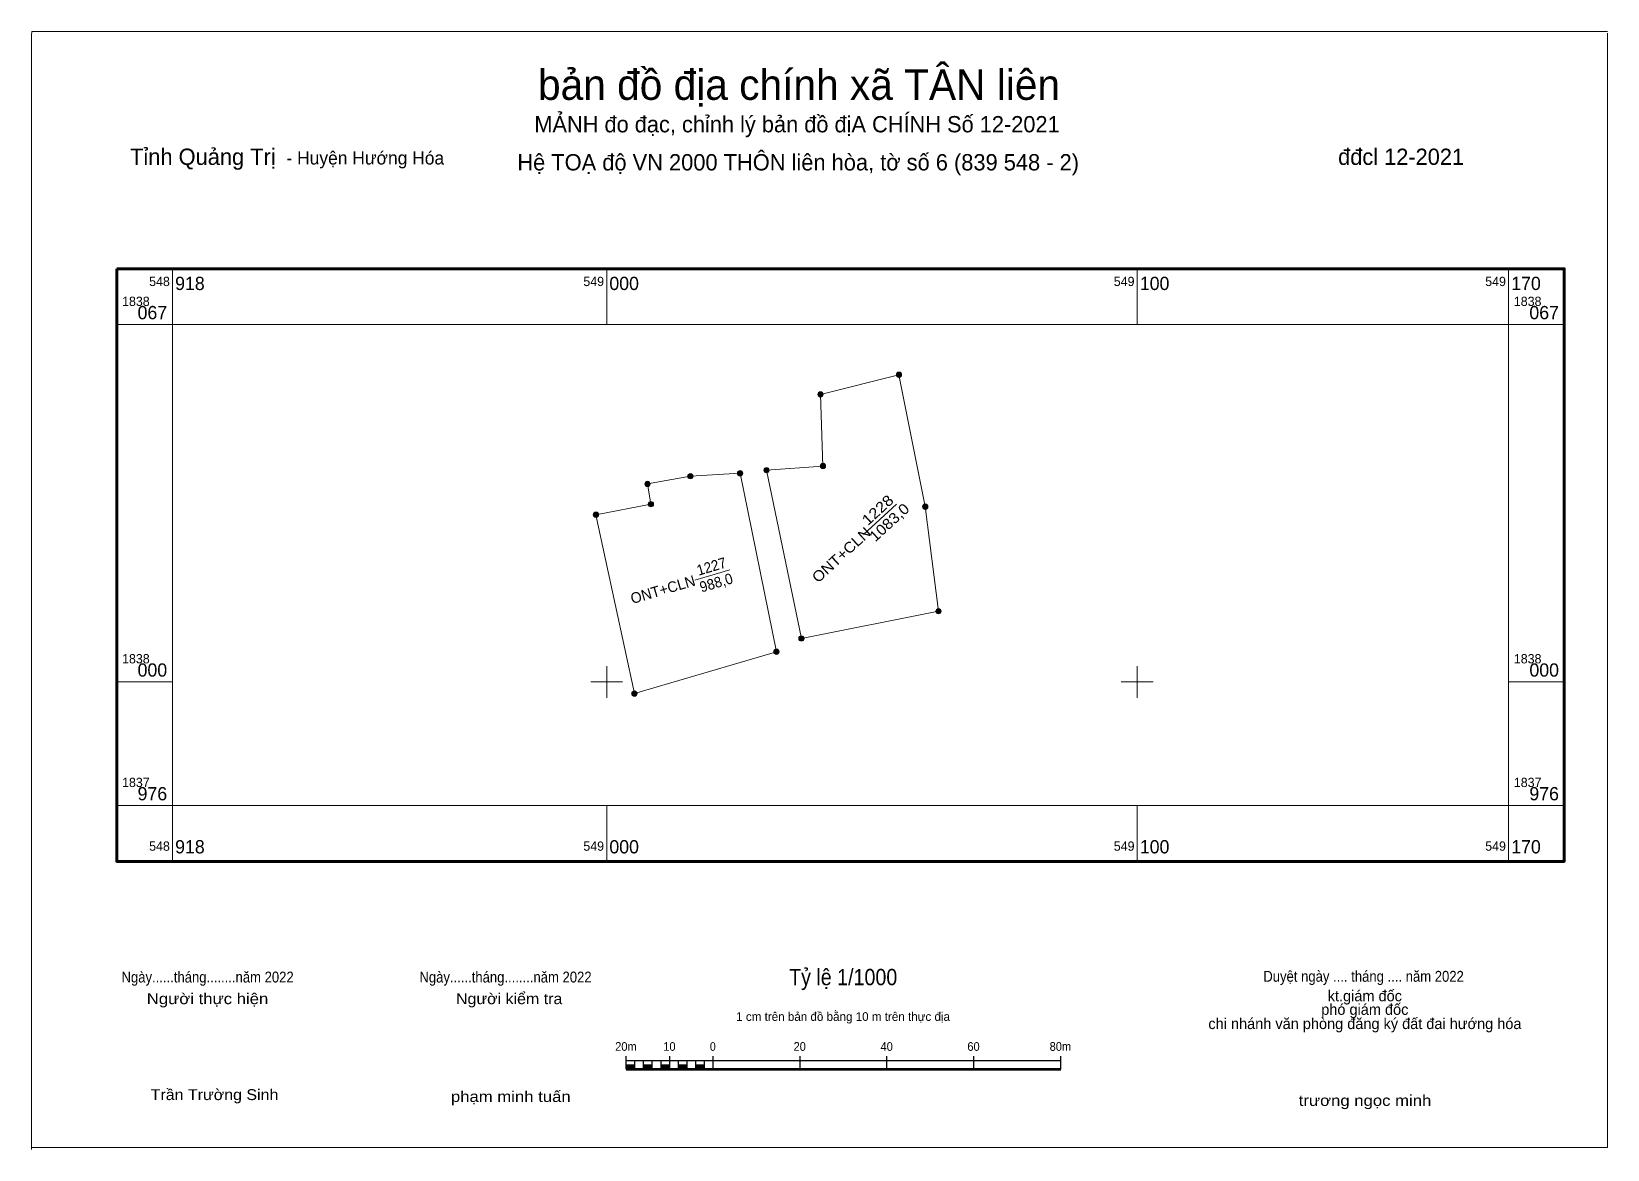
# Model space of a CAD drawing. Header units: metres. Extents: x 548892 to 549189, y 1837912 to 1838123.
import ezdxf
from ezdxf.enums import TextEntityAlignment as Align

# ---------------------------------------------------------------- set-up
doc = ezdxf.new("R2010")
doc.units = ezdxf.units.M
doc.header["$LTSCALE"] = 0.82
for name, color, linetype, lineweight in [('1', 7, 'Continuous', 13), ('10', 7, 'Continuous', 13), ('13', 7, 'Continuous', 13), ('5', 7, 'Continuous', 25), ('63', 7, 'Continuous', 13)]:
    doc.layers.add(name, color=color, linetype=linetype, lineweight=lineweight)
doc.layers.add('2', color=7, linetype='Continuous')
doc.layers.add('4', color=7, linetype='Continuous')

msp = doc.modelspace()

# ---------------------------------------------------------------- hatches: boundary and pattern name
at = {"layer": '1'}
for points in [[(549055.6, 1838057.9, 1), (549054.6, 1838057.9, 1)], [(549040.8, 1838054.19, 1), (549039.8, 1838054.19, 1)], [(549025.6413, 1838039.3277, 1), (549024.6413, 1838039.3277, 1)], [(549030.6183, 1838039.9186, 1), (549029.6183, 1838039.9186, 1)], [(549041.27, 1838040.68, 1), (549040.27, 1838040.68, 1)], [(549008.19, 1838037.32, 1), (549007.19, 1838037.32, 1)], [(549016.285, 1838038.774, 1), (549015.285, 1838038.774, 1)], [(549008.84, 1838033.5, 1), (549007.84, 1838033.5, 1)], [(549060.56, 1838033.04, 1), (549059.56, 1838033.04, 1)], [(548998.479, 1838031.5118, 1), (548997.479, 1838031.5118, 1)], [(548998.479, 1838031.5118, 1), (548997.479, 1838031.5118, 1)], [(548998.479, 1838031.5118, 1), (548997.479, 1838031.5118, 1)], [(549063.046, 1838013.3315, 1), (549062.046, 1838013.3315, 1)], [(549063.046, 1838013.3315, 1), (549062.046, 1838013.3315, 1)], [(549037.1982, 1838008.1891, 1), (549036.1982, 1838008.1891, 1)], [(549032.4963, 1838005.6979, 1), (549031.4963, 1838005.6979, 1)], [(549005.7184, 1837997.8046, 1), (549004.7184, 1837997.8046, 1)], [(549005.7184, 1837997.8046, 1), (549004.7184, 1837997.8046, 1)]]:
    msp.add_hatch(color=256, dxfattribs=at).paths.add_polyline_path(points)
at = {"layer": '5'}
for points in [[(549003.68, 1837927.03), (549005.32, 1837927.03), (549005.32, 1837927.84), (549003.68, 1837927.84)], [(549006.96, 1837927.03), (549008.6, 1837927.03), (549008.6, 1837927.84), (549006.96, 1837927.84)], [(549010.24, 1837927.03), (549011.87, 1837927.03), (549011.87, 1837927.84), (549010.24, 1837927.84)], [(549013.51, 1837927.03), (549015.15, 1837927.03), (549015.15, 1837927.84), (549013.51, 1837927.84)], [(549016.79, 1837927.03), (549018.43, 1837927.03), (549018.43, 1837927.84), (549016.79, 1837927.84)]]:
    msp.add_hatch(color=256, dxfattribs=at).paths.add_polyline_path(points)

# ---------------------------------------------------------------- linework, layer by layer
at = {"layer": '1'}
for centre in [(549055.1, 1838057.9), (549040.3, 1838054.19), (549025.1413, 1838039.3277), (549030.1183, 1838039.9186), (549040.77, 1838040.68), (549007.69, 1838037.32), (549015.785, 1838038.774), (549008.34, 1838033.5), (549060.06, 1838033.04), (548997.979, 1838031.5118), (548997.979, 1838031.5118), (548997.979, 1838031.5118), (549062.546, 1838013.3315), (549062.546, 1838013.3315), (549036.6982, 1838008.1891), (549031.9963, 1838005.6979), (549005.2184, 1837997.8046), (549005.2184, 1837997.8046)]:
    msp.add_circle(centre, 0.5, dxfattribs=at)
at = {"layer": '10'}
for points in [[(549062.55, 1838013.33), (549036.7, 1838008.19), (549030.12, 1838039.92), (549040.77, 1838040.68), (549040.3, 1838054.19), (549055.1, 1838057.9), (549060.06, 1838033.04)], [(549032, 1838005.7), (549025.14, 1838039.33), (549015.79, 1838038.77), (549007.69, 1838037.32), (549008.34, 1838033.5), (548997.98, 1838031.51), (549005.22, 1837997.8)]]:
    msp.add_lwpolyline(points, close=True, dxfattribs=at)
at = {"layer": '13'}
for p, q in [((549048.44, 1838027.8), (549054.64, 1838033.49)), ((549016.63, 1838019.19), (549023.22, 1838021.13))]:
    msp.add_line(p, q, dxfattribs=at)
at = {"layer": '5', "lineweight": 13}
msp.add_line((548891.66, 1838122.58), (549188.66, 1838122.58), dxfattribs=at)
at = {"layer": '5'}
for p, q in [((549003.68, 1837927.03), (549003.68, 1837929.48)), ((549011.87, 1837927.03), (549011.87, 1837929.48)), ((549020.06, 1837927.03), (549020.06, 1837929.48)), ((549036.44, 1837927.03), (549036.44, 1837929.48)), ((549052.82, 1837927.03), (549052.82, 1837929.48)), ((549069.2, 1837927.03), (549069.2, 1837929.48)), ((549085.58, 1837927.03), (549085.58, 1837929.48)), ((549003.68, 1837928.66), (549085.58, 1837928.66)), ((549005.32, 1837927.03), (549005.32, 1837928.66)), ((549006.96, 1837927.03), (549006.96, 1837928.66)), ((549008.6, 1837927.03), (549008.6, 1837928.66)), ((549010.24, 1837927.03), (549010.24, 1837928.66)), ((549013.51, 1837927.03), (549013.51, 1837928.66)), ((549015.15, 1837927.03), (549015.15, 1837928.66)), ((549016.79, 1837927.03), (549016.79, 1837928.66)), ((549018.43, 1837927.03), (549018.43, 1837928.66))]:
    msp.add_line(p, q, dxfattribs=at)
at = {"layer": '5', "lineweight": 53}
msp.add_line((549003.68, 1837927.03), (549085.58, 1837927.03), dxfattribs=at)
at = {"layer": '5', "lineweight": 13}
for points in [[(548891.57, 1837911.89), (548891.57, 1838121.89), (548891.66, 1838122.58)], [(549188.66, 1838122.26), (549188.66, 1837912.26), (548891.66, 1837912.26)]]:
    msp.add_lwpolyline(points, dxfattribs=at)
for points in [[(549003.68, 1837927.03), (549005.32, 1837927.03), (549005.32, 1837927.84), (549003.68, 1837927.84)], [(549006.96, 1837927.03), (549008.6, 1837927.03), (549008.6, 1837927.84), (549006.96, 1837927.84)], [(549010.24, 1837927.03), (549011.87, 1837927.03), (549011.87, 1837927.84), (549010.24, 1837927.84)], [(549013.51, 1837927.03), (549015.15, 1837927.03), (549015.15, 1837927.84), (549013.51, 1837927.84)], [(549016.79, 1837927.03), (549018.43, 1837927.03), (549018.43, 1837927.84), (549016.79, 1837927.84)]]:
    msp.add_lwpolyline(points, close=True, dxfattribs=at)
at = {"layer": '63'}
for p, q in [((548918.14, 1838067.36), (548918.14, 1838077.86)), ((549000, 1838067.36), (549000, 1838077.86)), ((549100, 1838067.36), (549100, 1838077.86)), ((549170.01, 1838067.36), (549170.01, 1838077.86)), ((548918.14, 1838067.36), (548907.64, 1838067.36)), ((549170.01, 1838067.36), (549180.51, 1838067.36)), ((549000, 1837997), (549000, 1838003)), ((549100, 1837997), (549100, 1838003)), ((548918.14, 1838000), (548907.64, 1838000)), ((548997, 1838000), (549003, 1838000)), ((549097, 1838000), (549103, 1838000)), ((549170.01, 1838000), (549180.51, 1838000)), ((548918.14, 1837976.69), (548907.64, 1837976.69)), ((548918.14, 1837976.69), (548918.14, 1837966.19)), ((549000, 1837976.69), (549000, 1837966.19)), ((549100, 1837976.69), (549100, 1837966.19)), ((549170.01, 1837976.69), (549170.01, 1837966.19)), ((549170.01, 1837976.69), (549180.51, 1837976.69))]:
    msp.add_line(p, q, dxfattribs=at)
at = {"layer": '63', "lineweight": 70}
msp.add_lwpolyline([(548907.64, 1838077.86), (549180.51, 1838077.86), (549180.51, 1837966.19), (548907.64, 1837966.19)], close=True, dxfattribs=at)
at = {"layer": '63'}
msp.add_lwpolyline([(548918.14, 1838067.36), (549170.01, 1838067.36), (549170.01, 1837976.69), (548918.14, 1837976.69)], close=True, dxfattribs=at)

# ---------------------------------------------------------------- texts
at = {"layer": '13'}
for s, rotation, width, p in [('1228', 42.547, 1.15, (549051.7588, 1838031.6686)), ('1227', 16.424, 0.95, (549020.0323, 1838020.8154))]:
    msp.add_text(s, height=2, rotation=rotation, dxfattribs=dict(at, width=width)).set_placement(p, align=Align.CENTER)
at = {"layer": '2', "width": 1.1}
msp.add_text('ONT+CLN', height=2, rotation=42.547, dxfattribs=at).set_placement((549050.0076, 1838027.8871), align=Align.RIGHT)
at = {"layer": '2'}
msp.add_text('ONT+CLN', height=2, rotation=16.424, dxfattribs=at).set_placement((549016.8845, 1838018.2268), align=Align.RIGHT)
at = {"layer": '4'}
for s, rotation, width, p in [('1083,0', 42.547, 1.1, (549053.9488, 1838029.3369)), ('988,0', 16.424, 0.95, (549020.9223, 1838017.7486))]:
    msp.add_text(s, height=2, rotation=rotation, dxfattribs=dict(at, width=width)).set_placement(p, align=Align.CENTER)
at = {"layer": '5'}
for s, height, p in [('bản đồ địa chính xã TÂN liên', 5.731, (549036.255, 1838109.7)), ('MẢNH đo đạc, chỉnh lý bản đồ địA CHÍNH Số 12-2021', 3.07, (549035.87, 1838103.58)), ('Hệ TOẠ độ VN 2000 THÔN liên hòa, tờ số 6 (839 548 - 2)', 3.078, (549036.095, 1838096.4)), ('kt.giám đốc', 2.047, (549142.915, 1837939.82)), ('phó giám đốc', 2.047, (549142.915, 1837937.26)), ('1 cm trên bản đồ bằng 10 m trên thực địa', 1.638, (549044.565, 1837936.12)), ('chi nhánh văn phòng đăng ký đất đai hướng hóa', 2.047, (549142.935, 1837934.58))]:
    msp.add_text(s, height=height, dxfattribs=at).set_placement(p, align=Align.CENTER)
for s, height, p in [('Tỉnh Quảng Trị ', 3.078, (548910.15, 1838097.44)), ('- Huyện Hướng Hóa', 2.456, (548939.63, 1838097.52))]:
    msp.add_text(s, height=height, dxfattribs=at).set_placement(p)
msp.add_text(' đđcl 12-2021', height=3.07, dxfattribs=at).set_placement((549161.62, 1838097.44), align=Align.RIGHT)
for s, height, width, p in [('Ngày......tháng........năm 2022', 2.047, 0.9, (548924.765, 1837943.36)), ('Ngày......tháng........năm 2022', 2.047, 0.9, (548980.925, 1837943.36)), ('Tỷ lệ 1/1000', 3.079, 0.9, (549044.58, 1837942.84)), ('Duyệt ngày .... tháng .... năm 2022', 2.047, 0.9, (549142.68, 1837943.5)), ('Người thực hiện', 2.047, 1.15, (548924.75, 1837939.28)), ('Người kiểm tra', 2.047, 1.1, (548981.615, 1837939.28)), ('20m', 1.638, 0.95, (549003.625, 1837930.48)), ('10', 1.638, 0.95, (549011.825, 1837930.48)), ('0', 1.638, 0.9, (549020.005, 1837930.48)), ('20', 1.638, 0.95, (549036.385, 1837930.48)), ('40', 1.638, 0.95, (549052.785, 1837930.48)), ('60', 1.638, 0.95, (549069.145, 1837930.48)), ('80m', 1.638, 0.95, (549085.525, 1837930.48)), ('Trần Trường Sinh', 2.047, 1.1, (548926.07, 1837921.2)), ('phạm minh tuấn', 2.047, 1.15, (548981.92, 1837920.84)), ('trương ngọc minh', 2.047, 1.15, (549142.955, 1837920.1))]:
    msp.add_text(s, height=height, dxfattribs=dict(at, width=width)).set_placement(p, align=Align.CENTER)
at = {"layer": '63'}
for s, height, p in [('548', 1.75, (548917.65, 1838074.61)), ('549', 1.75, (548999.5, 1838074.61)), ('549', 1.75, (549099.5, 1838074.61)), ('549', 1.75, (549169.52, 1838074.61)), ('067', 2.5, (548917.14, 1838068.36)), ('067', 2.5, (549179.51, 1838068.36)), ('000', 2.5, (548917.14, 1838001)), ('000', 2.5, (549179.52, 1838001)), ('976', 2.5, (548917.14, 1837977.69)), ('976', 2.5, (549179.51, 1837977.69)), ('548', 1.75, (548917.65, 1837968.19)), ('549', 1.75, (548999.5, 1837968.19)), ('549', 1.75, (549099.5, 1837968.19)), ('549', 1.75, (549169.52, 1837968.19))]:
    msp.add_text(s, height=height, dxfattribs=at).set_placement(p, align=Align.RIGHT)
for s, height, p in [('918', 2.5, (548918.64, 1838073.86)), ('000', 2.5, (549000.5, 1838073.86)), ('100', 2.5, (549100.5, 1838073.86)), ('170', 2.5, (549170.51, 1838073.86)), ('1838', 1.75, (548908.64, 1838070.86)), ('1838', 1.75, (549171.01, 1838070.86)), ('1838', 1.75, (548908.64, 1838003.5)), ('1838', 1.75, (549171.01, 1838003.5)), ('1837', 1.75, (548908.64, 1837980.19)), ('1837', 1.75, (549171.01, 1837980.19)), ('918', 2.5, (548918.64, 1837967.69)), ('000', 2.5, (549000.5, 1837967.69)), ('100', 2.5, (549100.5, 1837967.69)), ('170', 2.5, (549170.51, 1837967.69))]:
    msp.add_text(s, height=height, dxfattribs=at).set_placement(p)

doc.saveas('drawing.dxf')
